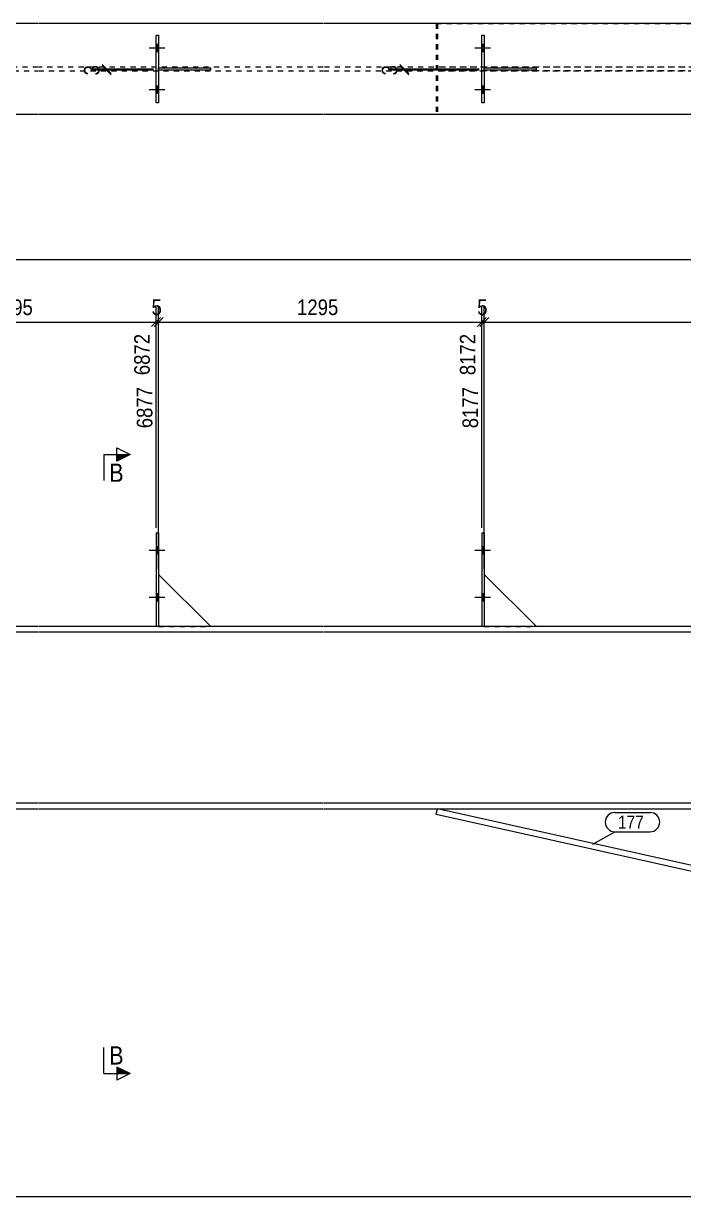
# Model space of a CAD drawing. Header units: millimetres. Extents: x 2 to 825, y 1 to 579.
# Drawn here: x 413.7 to 540.5, y 139.6 to 364.9 of the extents above; entities that cross this region are included whole.
import ezdxf

# ---------------------------------------------------------------- set-up
doc = ezdxf.new("R2010")
doc.units = ezdxf.units.MM
doc.linetypes.add('XKITLINE00', pattern=[0])
doc.linetypes.add('XKITLINE01', pattern=[4, 1, -1, 1, -1])
for name, color, linetype, lineweight in [('Bolt', 3, 'Continuous', 0), ('Dimensions', 7, 'Continuous', 0), ('Part', 2, 'Continuous', 0), ('PartMark', 7, 'Continuous', 0), ('Section', 6, 'Continuous', 0)]:
    doc.layers.add(name, color=color, linetype=linetype, lineweight=lineweight)
doc.styles.add('ARIAL', font='ARIAL.TTF')

# ---------------------------------------------------------------- blocks, each defined once
blk = doc.blocks.new('*A2')
at = {"layer": 'Bolt'}
for points in [[(501.71, 264.36), (502.21, 264.36), (502.21, 262.96), (501.71, 262.96)], [(501.71, 264.36), (502.21, 264.36), (502.21, 262.96), (501.71, 262.96)], [(501.71, 255.36), (502.21, 255.36), (502.21, 253.96), (501.71, 253.96)], [(501.71, 255.36), (502.21, 255.36), (502.21, 253.96), (501.71, 253.96)]]:
    blk.add_hatch(color=3, dxfattribs=at).paths.add_polyline_path(points, flags=17)
at = {"layer": 'Bolt', "color": 3, "linetype": 'XKITLINE00', "lineweight": 0}
for p, q in [((502.21, 264.36), (501.71, 264.36)), ((502.21, 264.36), (501.71, 264.36)), ((503.37, 263.66), (500.37, 263.66)), ((503.37, 263.66), (500.37, 263.66)), ((502.21, 262.96), (501.71, 262.96)), ((502.21, 262.96), (501.71, 262.96)), ((502.21, 255.36), (501.71, 255.36)), ((502.21, 255.36), (501.71, 255.36)), ((503.37, 254.66), (500.37, 254.66)), ((503.37, 254.66), (500.37, 254.66)), ((502.21, 253.96), (501.71, 253.96)), ((502.21, 253.96), (501.71, 253.96))]:
    blk.add_line(p, q, dxfattribs=at)
blk = doc.blocks.new('*A9')
at = {"layer": 'Bolt'}
for points in [[(439.16, 264.36), (439.66, 264.36), (439.66, 262.96), (439.16, 262.96)], [(439.16, 264.36), (439.66, 264.36), (439.66, 262.96), (439.16, 262.96)], [(439.16, 255.36), (439.66, 255.36), (439.66, 253.96), (439.16, 253.96)], [(439.16, 255.36), (439.66, 255.36), (439.66, 253.96), (439.16, 253.96)]]:
    blk.add_hatch(color=3, dxfattribs=at).paths.add_polyline_path(points, flags=17)
at = {"layer": 'Bolt', "color": 3, "linetype": 'XKITLINE00', "lineweight": 0}
for p, q in [((439.66, 264.36), (439.16, 264.36)), ((439.66, 264.36), (439.16, 264.36)), ((440.82, 263.66), (437.82, 263.66)), ((440.82, 263.66), (437.82, 263.66)), ((439.66, 262.96), (439.16, 262.96)), ((439.66, 262.96), (439.16, 262.96)), ((439.66, 255.36), (439.16, 255.36)), ((439.66, 255.36), (439.16, 255.36)), ((440.82, 254.66), (437.82, 254.66)), ((440.82, 254.66), (437.82, 254.66)), ((439.66, 253.96), (439.16, 253.96)), ((439.66, 253.96), (439.16, 253.96))]:
    blk.add_line(p, q, dxfattribs=at)
blk = doc.blocks.new('*A12')
at = {"layer": 'Part', "color": 2, "linetype": 'XKITLINE00', "lineweight": 0}
for p, q in [((416.48, 249.06), (361.8, 249.06)), ((416.48, 247.96), (361.8, 247.96)), ((471.26, 249.06), (416.58, 249.06)), ((471.26, 247.96), (416.58, 247.96)), ((646.6, 249.06), (471.36, 249.06)), ((646.49, 247.96), (471.36, 247.96)), ((416.48, 215.16), (361.8, 215.16)), ((471.26, 215.16), (416.58, 215.16)), ((643.03, 215.16), (471.36, 215.16)), ((361.8, 214.06), (416.48, 214.06)), ((416.58, 214.06), (471.26, 214.06)), ((471.36, 214.06), (642.91, 214.06))]:
    blk.add_line(p, q, dxfattribs=at)
blk = doc.blocks.new('*A13')
at = {"layer": 'Part', "color": 2, "linetype": 'XKITLINE00', "lineweight": 0}
for p, q in [((501.71, 267.06), (502.21, 267.06)), ((501.71, 267.06), (501.71, 249.06)), ((502.21, 267.06), (502.21, 249.06))]:
    blk.add_line(p, q, dxfattribs=at)
at = {"layer": 'Part', "color": 7, "linetype": 'XKITLINE01', "lineweight": 0}
blk.add_line((502.21, 249.06), (501.71, 249.06), dxfattribs=at)
blk = doc.blocks.new('*A14')
at = {"layer": 'Part', "color": 2, "linetype": 'XKITLINE00', "lineweight": 0}
blk.add_line((512.21, 249.06), (502.21, 259.06), dxfattribs=at)
at = {"layer": 'Part', "color": 7, "linetype": 'XKITLINE01', "lineweight": 0}
for p, q in [((502.21, 259.06), (502.21, 249.06)), ((502.21, 249.06), (512.21, 249.06))]:
    blk.add_line(p, q, dxfattribs=at)
blk = doc.blocks.new('*A17')
at = {"layer": 'Part', "color": 2, "linetype": 'XKITLINE00', "lineweight": 0}
for p, q in [((492.96, 212.98), (493.2, 214.06)), ((639.35, 180.25), (492.96, 212.98)), ((639.46, 181.35), (493.2, 214.06)), ((641.45, 214.06), (642.76, 212.61))]:
    blk.add_line(p, q, dxfattribs=at)
at = {"layer": 'Part', "color": 7, "linetype": 'XKITLINE01', "lineweight": 0}
for p, q in [((493.2, 214.06), (641.45, 214.06)), ((642.76, 212.61), (639.35, 180.25))]:
    blk.add_line(p, q, dxfattribs=at)
blk = doc.blocks.new('*A27')
at = {"layer": 'Part', "color": 2, "linetype": 'XKITLINE00', "lineweight": 0}
blk.add_line((449.66, 249.06), (439.66, 259.06), dxfattribs=at)
at = {"layer": 'Part', "color": 7, "linetype": 'XKITLINE01', "lineweight": 0}
for p, q in [((439.66, 259.06), (439.66, 249.06)), ((439.66, 249.06), (449.66, 249.06))]:
    blk.add_line(p, q, dxfattribs=at)
blk = doc.blocks.new('*A28')
at = {"layer": 'Part', "color": 2, "linetype": 'XKITLINE00', "lineweight": 0}
for p, q in [((439.16, 267.06), (439.66, 267.06)), ((439.16, 267.06), (439.16, 249.06)), ((439.66, 267.06), (439.66, 249.06))]:
    blk.add_line(p, q, dxfattribs=at)
at = {"layer": 'Part', "color": 7, "linetype": 'XKITLINE01', "lineweight": 0}
blk.add_line((439.66, 249.06), (439.16, 249.06), dxfattribs=at)
blk = doc.blocks.new('*A33')
at = {"layer": 'Bolt'}
for points in [[(501.71, 360.88), (502.21, 360.88), (502.21, 359.48), (501.71, 359.48)], [(501.71, 360.88), (502.21, 360.88), (502.21, 359.48), (501.71, 359.48)], [(501.71, 352.88), (502.21, 352.88), (502.21, 351.48), (501.71, 351.48)], [(501.71, 352.88), (502.21, 352.88), (502.21, 351.48), (501.71, 351.48)]]:
    blk.add_hatch(color=3, dxfattribs=at).paths.add_polyline_path(points, flags=17)
at = {"layer": 'Bolt', "color": 3, "linetype": 'XKITLINE00', "lineweight": 0}
for p, q in [((502.21, 360.88), (501.71, 360.88)), ((502.21, 360.88), (501.71, 360.88)), ((503.37, 360.18), (500.37, 360.18)), ((503.37, 360.18), (500.37, 360.18)), ((502.21, 359.48), (501.71, 359.48)), ((502.21, 359.48), (501.71, 359.48)), ((503.37, 352.18), (500.37, 352.18)), ((503.37, 352.18), (500.37, 352.18)), ((502.21, 352.88), (501.71, 352.88)), ((502.21, 352.88), (501.71, 352.88)), ((502.21, 351.48), (501.71, 351.48)), ((502.21, 351.48), (501.71, 351.48))]:
    blk.add_line(p, q, dxfattribs=at)
blk = doc.blocks.new('*A40')
at = {"layer": 'Bolt'}
for points in [[(439.16, 360.88), (439.66, 360.88), (439.66, 359.48), (439.16, 359.48)], [(439.16, 360.88), (439.66, 360.88), (439.66, 359.48), (439.16, 359.48)], [(439.16, 352.88), (439.66, 352.88), (439.66, 351.48), (439.16, 351.48)], [(439.16, 352.88), (439.66, 352.88), (439.66, 351.48), (439.16, 351.48)]]:
    blk.add_hatch(color=3, dxfattribs=at).paths.add_polyline_path(points, flags=17)
at = {"layer": 'Bolt', "color": 3, "linetype": 'XKITLINE00', "lineweight": 0}
for p, q in [((439.66, 360.88), (439.16, 360.88)), ((439.66, 360.88), (439.16, 360.88)), ((440.82, 360.18), (437.82, 360.18)), ((440.82, 360.18), (437.82, 360.18)), ((439.66, 359.48), (439.16, 359.48)), ((439.66, 359.48), (439.16, 359.48)), ((440.82, 352.18), (437.82, 352.18)), ((440.82, 352.18), (437.82, 352.18)), ((439.66, 352.88), (439.16, 352.88)), ((439.66, 352.88), (439.16, 352.88)), ((439.66, 351.48), (439.16, 351.48)), ((439.66, 351.48), (439.16, 351.48))]:
    blk.add_line(p, q, dxfattribs=at)
blk = doc.blocks.new('*A43')
at = {"layer": 'Part', "color": 2, "linetype": 'XKITLINE00', "lineweight": 0}
for p, q in [((416.48, 364.93), (361.8, 364.93)), ((471.26, 364.93), (416.58, 364.93)), ((646.6, 364.93), (471.36, 364.93)), ((416.48, 347.43), (361.8, 347.43)), ((471.26, 347.43), (416.58, 347.43)), ((646.6, 347.43), (471.36, 347.43))]:
    blk.add_line(p, q, dxfattribs=at)
at = {"layer": 'Part', "color": 7, "linetype": 'XKITLINE01', "lineweight": 0}
for p, q in [((416.48, 356.53), (361.8, 356.53)), ((471.26, 356.53), (416.58, 356.53)), ((646.49, 356.53), (471.36, 356.53)), ((361.8, 355.83), (416.48, 355.83)), ((416.58, 355.83), (471.26, 355.83)), ((471.36, 355.83), (646.49, 355.83))]:
    blk.add_line(p, q, dxfattribs=at)
blk = doc.blocks.new('*A44')
at = {"layer": 'Part', "color": 2, "linetype": 'XKITLINE00', "lineweight": 0}
for p, q in [((501.71, 362.68), (502.21, 362.68)), ((501.71, 349.68), (501.71, 362.68)), ((502.21, 362.68), (502.21, 349.68)), ((502.21, 349.68), (501.71, 349.68))]:
    blk.add_line(p, q, dxfattribs=at)
blk = doc.blocks.new('*A45')
at = {"layer": 'Part', "color": 2, "linetype": 'XKITLINE00', "lineweight": 0}
for p, q in [((502.21, 356.43), (512.21, 356.43)), ((512.21, 355.93), (512.21, 356.43)), ((512.21, 355.93), (502.21, 355.93))]:
    blk.add_line(p, q, dxfattribs=at)
at = {"layer": 'Part', "color": 7, "linetype": 'XKITLINE01', "lineweight": 0}
blk.add_line((502.21, 355.93), (502.21, 356.43), dxfattribs=at)
blk.add_line((502.21, 355.93), (502.21, 356.43), dxfattribs=at)
blk = doc.blocks.new('*A48')
at = {"layer": 'Part', "color": 7, "linetype": 'XKITLINE01', "lineweight": 0}
for p, q in [((492.96, 364.93), (639.46, 364.93)), ((492.96, 364.93), (492.96, 347.43)), ((493.2, 364.93), (493.2, 347.43)), ((639.35, 347.43), (639.35, 364.93)), ((639.46, 364.93), (639.46, 356.53)), ((642.76, 356.53), (493.2, 356.53)), ((641.45, 356.53), (641.45, 355.83)), ((642.76, 355.83), (642.76, 356.53)), ((642.76, 355.83), (493.2, 355.83)), ((639.46, 355.83), (639.46, 347.43)), ((639.46, 347.43), (492.96, 347.43))]:
    blk.add_line(p, q, dxfattribs=at)
blk = doc.blocks.new('*A58')
at = {"layer": 'Part', "color": 2, "linetype": 'XKITLINE00', "lineweight": 0}
for p, q in [((439.66, 356.43), (449.66, 356.43)), ((449.66, 355.93), (449.66, 356.43)), ((449.66, 355.93), (439.66, 355.93))]:
    blk.add_line(p, q, dxfattribs=at)
at = {"layer": 'Part', "color": 7, "linetype": 'XKITLINE01', "lineweight": 0}
blk.add_line((439.66, 355.93), (439.66, 356.43), dxfattribs=at)
blk.add_line((439.66, 355.93), (439.66, 356.43), dxfattribs=at)
blk = doc.blocks.new('*A59')
at = {"layer": 'Part', "color": 2, "linetype": 'XKITLINE00', "lineweight": 0}
for p, q in [((439.16, 362.68), (439.66, 362.68)), ((439.16, 349.68), (439.16, 362.68)), ((439.66, 362.68), (439.66, 349.68)), ((439.66, 349.68), (439.16, 349.68))]:
    blk.add_line(p, q, dxfattribs=at)
blk = doc.blocks.new('*A76')
at = {"layer": 'Dimensions', "color": 7, "linetype": 'XKITLINE00', "lineweight": 0}
blk.add_line((47.1, 319.56), (648.7, 319.56), dxfattribs=at)
blk = doc.blocks.new('*A87')
at = {"layer": 'PartMark', "color": 7, "linetype": 'XKITLINE00', "lineweight": 0}
for p, q in [((527.28, 213.34), (534.04, 213.34)), ((523.03, 207.25), (527.28, 209.64)), ((527.28, 209.64), (534.04, 209.64))]:
    blk.add_line(p, q, dxfattribs=at)
for centre, start, end in [((527.28, 211.49), 90, 270), ((534.04, 211.49), 270, 90)]:
    blk.add_arc(centre, 1.85, start, end, dxfattribs=at)
at = {"layer": 'PartMark', "color": 3, "style": 'ARIAL', "width": 0.85}
blk.add_text('177', height=2.5, dxfattribs=at).set_placement((527.88, 210.24))
blk = doc.blocks.new('*A95')
at = {"layer": 'Section'}
for points in [[(431.66, 282.12), (434.16, 282.12), (431.66, 280.87)], [(431.66, 164.42), (434.16, 163.17), (431.66, 163.17)]]:
    blk.add_hatch(color=3, dxfattribs=at).paths.add_polyline_path(points, flags=17)
at = {"layer": 'Section', "color": 1, "linetype": 'XKITLINE00', "lineweight": 0}
for p, q in [((429.16, 282.12), (429.16, 277.12)), ((429.16, 282.12), (434.16, 282.12)), ((429.16, 163.17), (429.16, 168.17)), ((429.16, 163.17), (434.16, 163.17))]:
    blk.add_line(p, q, dxfattribs=at)
at = {"layer": 'Section', "color": 3, "linetype": 'XKITLINE00', "lineweight": 0}
for p, q in [((431.66, 280.87), (431.66, 283.37)), ((431.66, 283.37), (434.16, 282.12)), ((434.16, 282.12), (431.66, 280.87)), ((434.16, 163.17), (431.66, 164.42)), ((431.66, 164.42), (431.66, 161.92)), ((434.16, 163.17), (431.66, 161.92))]:
    blk.add_line(p, q, dxfattribs=at)
at = {"layer": 'Section', "color": 7, "style": 'ARIAL', "width": 0.85}
for p in [(430.16, 276.87), (430.16, 164.92)]:
    blk.add_text('B', height=3.5, dxfattribs=at).set_placement(p)
blk = doc.blocks.new('*A102')
at = {"layer": 'Dimensions', "color": 7, "linetype": 'XKITLINE00', "lineweight": 0}
blk.add_line((52.85, 139.56), (646.6, 139.56), dxfattribs=at)
blk = doc.blocks.new('*A114')
at = {"layer": 'Dimensions', "color": 7, "linetype": 'XKITLINE00', "lineweight": 0}
for p, q in [((384.88, 260.06), (384.88, 310.41)), ((439.16, 268.06), (439.16, 310.41)), ((385.73, 308.41), (384.03, 306.71)), ((384.88, 307.56), (439.16, 307.56)), ((440.01, 308.41), (438.31, 306.71))]:
    blk.add_line(p, q, dxfattribs=at)
at = {"layer": 'Dimensions', "color": 3}
for p in [(384.88, 307.56), (439.16, 307.56)]:
    blk.add_point(p, dxfattribs=at)
at = {"layer": 'Dimensions', "color": 3, "style": 'ARIAL', "width": 0.85}
blk.add_text('1295', height=3, dxfattribs=at).set_placement((407.57, 308.91))
blk.add_text('6872', height=3, rotation=90.0002, dxfattribs=at).set_placement((437.96, 297.36))
blk = doc.blocks.new('*A115')
at = {"layer": 'Dimensions', "color": 7, "linetype": 'XKITLINE00', "lineweight": 0}
for p, q in [((439.16, 268.06), (439.16, 310.41)), ((439.66, 260.06), (439.66, 310.41)), ((440.01, 308.41), (438.31, 306.71)), ((440.51, 308.41), (438.81, 306.71)), ((439.16, 307.56), (439.66, 307.56))]:
    blk.add_line(p, q, dxfattribs=at)
at = {"layer": 'Dimensions', "color": 3}
for p in [(439.16, 307.56), (439.66, 307.56)]:
    blk.add_point(p, dxfattribs=at)
at = {"layer": 'Dimensions', "color": 3, "style": 'ARIAL', "width": 0.85}
blk.add_text('5', height=3, dxfattribs=at).set_placement((438.3, 308.91))
blk.add_text('6877', height=3, rotation=90.0002, dxfattribs=at).set_placement((438.46, 287.16))
blk = doc.blocks.new('*A116')
at = {"layer": 'Dimensions', "color": 7, "linetype": 'XKITLINE00', "lineweight": 0}
for p, q in [((439.66, 260.06), (439.66, 310.41)), ((501.71, 268.06), (501.71, 310.41)), ((440.51, 308.41), (438.81, 306.71)), ((439.66, 307.56), (501.71, 307.56)), ((502.56, 308.41), (500.87, 306.71))]:
    blk.add_line(p, q, dxfattribs=at)
at = {"layer": 'Dimensions', "color": 3}
for p in [(439.66, 307.56), (501.71, 307.56)]:
    blk.add_point(p, dxfattribs=at)
at = {"layer": 'Dimensions', "color": 3, "style": 'ARIAL', "width": 0.85}
blk.add_text('1295', height=3, dxfattribs=at).set_placement((466.24, 308.91))
blk.add_text('8172', height=3, rotation=90.0002, dxfattribs=at).set_placement((500.51, 297.36))
blk = doc.blocks.new('*A117')
at = {"layer": 'Dimensions', "color": 7, "linetype": 'XKITLINE00', "lineweight": 0}
for p, q in [((501.71, 268.06), (501.71, 310.41)), ((502.21, 260.06), (502.21, 310.41)), ((502.56, 308.41), (500.87, 306.71)), ((503.06, 308.41), (501.37, 306.71)), ((501.71, 307.56), (502.21, 307.56))]:
    blk.add_line(p, q, dxfattribs=at)
at = {"layer": 'Dimensions', "color": 3}
for p in [(501.71, 307.56), (502.21, 307.56)]:
    blk.add_point(p, dxfattribs=at)
at = {"layer": 'Dimensions', "color": 3, "style": 'ARIAL', "width": 0.85}
blk.add_text('5', height=3, dxfattribs=at).set_placement((500.85, 308.91))
blk.add_text('8177', height=3, rotation=90.0002, dxfattribs=at).set_placement((501.01, 287.16))
blk = doc.blocks.new('*A118')
at = {"layer": 'Dimensions', "color": 7, "linetype": 'XKITLINE00', "lineweight": 0}
for p, q in [((502.21, 260.06), (502.21, 310.41)), ((631.71, 268.06), (631.71, 310.41)), ((503.06, 308.41), (501.37, 306.71)), ((502.21, 307.56), (631.71, 307.56)), ((632.56, 308.41), (630.87, 306.71))]:
    blk.add_line(p, q, dxfattribs=at)
at = {"layer": 'Dimensions', "color": 3}
for p in [(502.21, 307.56), (631.71, 307.56)]:
    blk.add_point(p, dxfattribs=at)
at = {"layer": 'Dimensions', "color": 3, "style": 'ARIAL', "width": 0.85}
blk.add_text('1295', height=3, dxfattribs=at).set_placement((562.51, 308.91))
blk.add_text('9472', height=3, rotation=90.0002, dxfattribs=at).set_placement((630.51, 297.36))
blk = doc.blocks.new('*A126')
at = {"layer": 'Dimensions', "color": 7, "linetype": 'XKITLINE00', "lineweight": 0}
for p, q in [((501.21, 356.18), (484, 356.18)), ((486, 357.03), (487.7, 355.33)), ((486, 356.78), (487.7, 355.08)), ((486.85, 355.93), (486.85, 356.18)), ((501.21, 355.93), (484, 355.93))]:
    blk.add_line(p, q, dxfattribs=at)
at = {"layer": 'Dimensions', "color": 3}
for p in [(486.85, 356.18), (486.85, 355.93)]:
    blk.add_point(p, dxfattribs=at)
at = {"layer": 'Dimensions', "color": 3, "style": 'ARIAL', "width": 0.85}
blk.add_text('3', height=3, rotation=90.0002, dxfattribs=at).set_placement((485.5, 354.95))
blk = doc.blocks.new('*A127')
at = {"layer": 'Dimensions', "color": 7, "linetype": 'XKITLINE00', "lineweight": 0}
for p, q in [((438.66, 356.18), (426.81, 356.18)), ((428.81, 357.03), (430.51, 355.33)), ((428.81, 356.78), (430.51, 355.08)), ((429.66, 355.93), (429.66, 356.18)), ((438.66, 355.93), (426.81, 355.93))]:
    blk.add_line(p, q, dxfattribs=at)
at = {"layer": 'Dimensions', "color": 3}
for p in [(429.66, 356.18), (429.66, 355.93)]:
    blk.add_point(p, dxfattribs=at)
at = {"layer": 'Dimensions', "color": 3, "style": 'ARIAL', "width": 0.85}
blk.add_text('3', height=3, rotation=90.0002, dxfattribs=at).set_placement((428.31, 354.95))

msp = doc.modelspace()

# ---------------------------------------------------------------- block references
at = {"lineweight": 0}
for name in ['*A48', '*A40', '*A59', '*A33', '*A44', '*A127', '*A58', '*A126', '*A45', '*A76', '*A114', '*A115', '*A116', '*A117', '*A118', '*A95', '*A28', '*A13', '*A9', '*A2', '*A27', '*A14', '*A102', '*A17', '*A87']:
    msp.add_blockref(name, (0, 0), dxfattribs=at)
at = {"layer": 'Part', "lineweight": 0}
for name in ['*A43', '*A12']:
    msp.add_blockref(name, (0, 0), dxfattribs=at)

doc.saveas('drawing.dxf')
